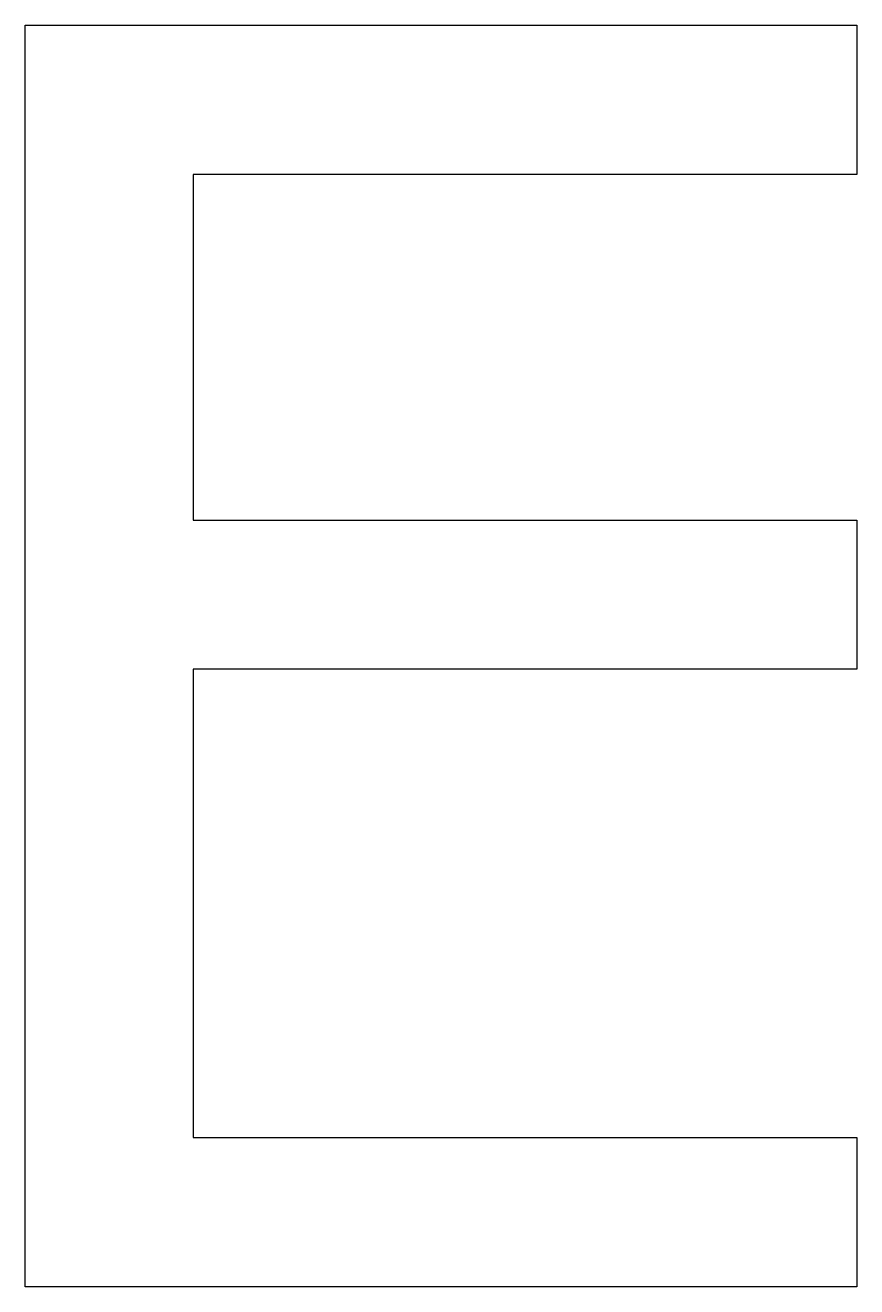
# Model space of a CAD drawing. Header units: metres. Extents: x -61 to 61, y 0 to 184.
import ezdxf

# ---------------------------------------------------------------- set-up
doc = ezdxf.new("R2010")
doc.units = ezdxf.units.M

msp = doc.modelspace()

# ---------------------------------------------------------------- linework, layer by layer
at = {"layer": 'COMPONENT0'}
for p, q in [((-60.51, 0), (-60.51, 183.68)), ((-60.51, 183.68), (60.51, 183.68)), ((60.51, 183.68), (60.51, 161.97)), ((60.51, 161.97), (-36.08, 161.97)), ((-36.08, 161.97), (-36.08, 111.64)), ((-36.08, 111.64), (60.51, 111.64)), ((60.51, 111.64), (60.51, 89.93)), ((60.51, 89.93), (-36.08, 89.93)), ((-36.08, 89.93), (-36.08, 21.71)), ((-36.08, 21.71), (60.51, 21.71)), ((60.51, 21.71), (60.51, 0)), ((60.51, 0), (-60.51, 0))]:
    msp.add_line(p, q, dxfattribs=at)

doc.saveas('drawing.dxf')
